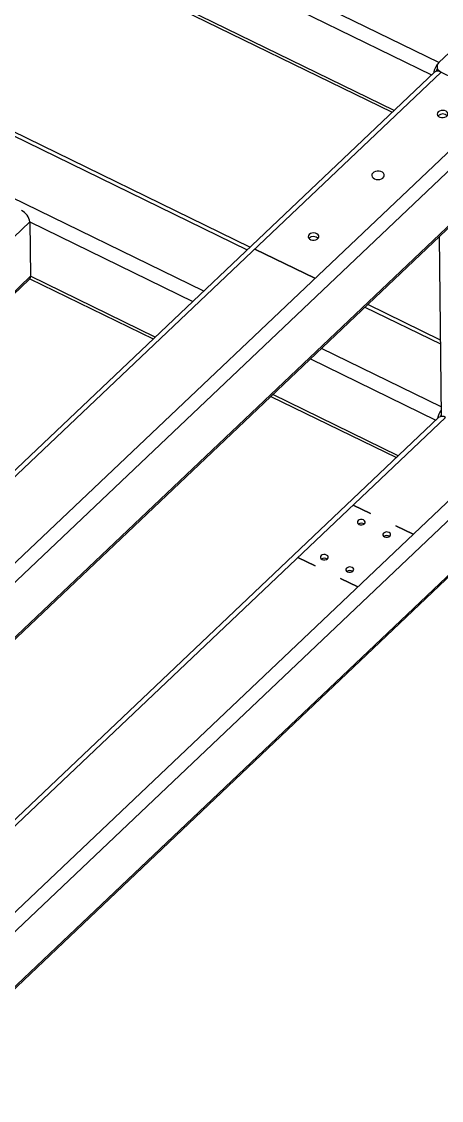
# Model space of a CAD drawing. Header units: millimetres. Extents: x 0 to 14850, y 0 to 10500.
# Drawn here: x 12231 to 13344, y 3514 to 6370 of the extents above; entities that cross this region are included whole.
import ezdxf

# ---------------------------------------------------------------- set-up
doc = ezdxf.new("R2010")
doc.units = ezdxf.units.MM
doc.header["$LTSCALE"] = 50

msp = doc.modelspace()

# ---------------------------------------------------------------- linework, layer by layer
for p, q in [((13337, 6261.8), (10891.5, 7454.3)), ((10959.7, 7379.2), (13317.6, 6229.4)), ((10960.1, 7228.8), (13213, 6130.2)), ((13218, 6135), (10961.5, 7235.3)), ((11101.7, 6608.8), (12829.3, 5766.4)), ((12836.4, 5773.2), (11106.5, 6616.8)), ((12713.9, 5657), (10986.4, 6499.4)), ((13452.4, 6371.2), (13337, 6261.8)), ((13324.8, 6236.3), (10199.6, 3273.3)), ((10214, 3269.9), (13342.9, 6236.4)), ((13331.9, 6250.9), (13332.1, 6239.1)), ((13342.9, 6236.4), (13502.2, 6158.8)), ((13502.2, 6158.8), (10373.2, 3192.3)), ((10395.1, 3162.3), (13524, 6128.7)), ((13335.4, 6121.6), (13334.6, 6120.7)), ((10393.6, 3009.6), (13522.5, 5976.1)), ((13525.8, 5984.9), (10396.8, 3018.4)), ((10767, 4430.9), (12253.1, 5839.9)), ((12253.1, 5839.9), (12254.9, 5696.1)), ((12253.1, 5839.9), (12684.7, 5629.4)), ((13337.4, 5800.6), (13343.3, 5325)), ((12993.2, 5797.1), (12992.4, 5796.3)), ((13008.1, 5690.8), (12849.5, 5768.1)), ((12849.5, 5768.1), (12849.5, 5768.1)), ((12849.5, 5768.1), (13008.1, 5690.8)), ((12849.5, 5768.1), (12849.5, 5768.1)), ((12254.9, 5696.1), (10868.3, 4381.5)), ((10872.3, 4379.6), (12251.6, 5687.3)), ((12253.4, 5689.6), (12580.2, 5530.3)), ((12585.2, 5535), (12254.9, 5696.1)), ((13008.1, 5690.8), (13008.1, 5690.8)), ((13141, 5614.4), (13340.9, 5516.9)), ((13340.8, 5527.3), (13148.2, 5621.2)), ((13343, 5350.3), (13025.7, 5505)), ((12996.5, 5477.4), (13328.8, 5315.3)), ((12891.9, 5378.2), (13224.2, 5216.2)), ((13229.2, 5221), (12896.9, 5383)), ((13336, 5322.2), (10392.2, 2531.2)), ((10392.4, 2514.4), (13354.2, 5322.4)), ((13513.4, 5244.7), (10395.2, 2288.4)), ((10406.3, 2248.2), (13535.2, 5214.7)), ((13110.1, 5090.5), (13110, 5090.4)), ((13110, 5090.4), (13155.6, 5068.2)), ((13155.6, 5068.2), (13110.1, 5090.5)), ((13110.1, 5090.4), (13110.1, 5090.5)), ((10404.8, 2095.6), (13533.8, 5062)), ((13537, 5070.9), (10408.1, 2104.4)), ((13155.6, 5068.2), (13155.6, 5068.2)), ((13223.1, 5035.4), (13223, 5035.3)), ((13223, 5035.3), (13268.6, 5013.1)), ((13268.6, 5013.1), (13223.1, 5035.4)), ((13223.1, 5035.3), (13223.1, 5035.4)), ((13268.6, 5013.1), (13268.6, 5013.1)), ((13008.9, 4929.2), (12963.4, 4951.4)), ((12963.4, 4951.4), (12963.4, 4951.4)), ((12963.4, 4951.4), (13008.9, 4929.2)), ((12963.4, 4951.4), (12963.4, 4951.4)), ((13008.9, 4929.2), (13008.9, 4929.2)), ((13122, 4874.1), (13076.4, 4896.3)), ((13076.4, 4896.3), (13076.4, 4896.3)), ((13076.4, 4896.3), (13121.9, 4874.1)), ((13076.4, 4896.3), (13076.4, 4896.3)), ((13121.9, 4874.1), (13122, 4874.1))]:
    msp.add_line(p, q)
at = {"flags": 128}
for points in [[(13337, 6261.8), (13334.3, 6258.7), (13332.6, 6255.3), (13331.9, 6251.8), (13332.2, 6248.2), (13333.6, 6244.8), (13335.9, 6241.6), (13339, 6238.8), (13342.9, 6236.4)], [(13335.3, 6131.3), (13333.2, 6128.5), (13332.6, 6125.3), (13333.6, 6122.2), (13335.9, 6119.5), (13339.4, 6117.4), (13343.8, 6116.3), (13348.4, 6116.2), (13352.9, 6117.1), (13356.7, 6118.9), (13359.5, 6121.5), (13360.8, 6124.6), (13360.7, 6127.7), (13359, 6130.7), (13356, 6133.1), (13352, 6134.7), (13347.5, 6135.4), (13342.8, 6135), (13338.6, 6133.6), (13335.3, 6131.3)], [(13165.9, 5954.2), (13170.3, 5952.7), (13175.2, 5952.1), (13180.1, 5952.6), (13184.7, 5954), (13188.4, 5956.3), (13191, 5959.2), (13192.2, 5962.4), (13192, 5965.8), (13190.3, 5969), (13187.3, 5971.7), (13183.3, 5973.7), (13178.6, 5974.7), (13173.7, 5974.8), (13168.9, 5973.8), (13164.7, 5972), (13161.5, 5969.4), (13159.5, 5966.2), (13159, 5962.9), (13160, 5959.6), (13162.3, 5956.6), (13165.9, 5954.2)], [(12993.1, 5806.9), (12991, 5804), (12990.4, 5800.9), (12991.3, 5797.7), (12993.7, 5795), (12997.2, 5793), (13001.6, 5791.8), (13006.2, 5791.7), (13010.7, 5792.6), (13014.5, 5794.5), (13017.2, 5797.1), (13018.6, 5800.1), (13018.4, 5803.3), (13016.8, 5806.2), (13013.8, 5808.7), (13009.8, 5810.3), (13005.2, 5810.9), (13000.6, 5810.5), (12996.4, 5809.1), (12993.1, 5806.9)], [(13122.7, 5049.2), (13121, 5046.6), (13120.9, 5043.9), (13122.3, 5041.3), (13125, 5039.3), (13128.7, 5038.1), (13132.8, 5038.1), (13136.6, 5039), (13139.6, 5040.9), (13141.3, 5043.5), (13141.4, 5046.2), (13140, 5048.8), (13137.3, 5050.9), (13133.6, 5052), (13129.5, 5052.1), (13125.7, 5051.1), (13122.7, 5049.2)], [(13190.2, 5016.3), (13188.5, 5013.7), (13188.3, 5011), (13189.8, 5008.4), (13192.5, 5006.4), (13196.2, 5005.2), (13200.3, 5005.1), (13204.1, 5006.1), (13207.1, 5008), (13208.8, 5010.6), (13208.9, 5013.3), (13207.5, 5015.9), (13204.7, 5017.9), (13201, 5019.1), (13197, 5019.2), (13193.2, 5018.2), (13190.2, 5016.3)], [(13024.9, 4956.5), (13023.2, 4953.9), (13023.1, 4951.2), (13024.5, 4948.6), (13027.3, 4946.6), (13030.9, 4945.4), (13035, 4945.4), (13038.8, 4946.3), (13041.8, 4948.2), (13043.5, 4950.8), (13043.7, 4953.5), (13042.2, 4956.1), (13039.5, 4958.2), (13035.8, 4959.3), (13031.7, 4959.4), (13027.9, 4958.4), (13024.9, 4956.5)], [(13092.4, 4923.6), (13090.7, 4921), (13090.6, 4918.3), (13092, 4915.7), (13094.7, 4913.7), (13098.4, 4912.5), (13102.5, 4912.4), (13106.3, 4913.4), (13109.3, 4915.3), (13111, 4917.9), (13111.1, 4920.6), (13109.7, 4923.2), (13107, 4925.2), (13103.3, 4926.4), (13099.2, 4926.5), (13095.4, 4925.5), (13092.4, 4923.6)]]:
    msp.add_lwpolyline(points, dxfattribs=at)
for centre, radius, start, end in [((13376.3, 6223.1), 55.2, 135.4812, 168.8278), ((13334, 6223.5), 15.7, 55.2656, 125.6687), ((13357, 6232.5), 27.8, 153.8462, 166.8606), ((13346.9, 6108.2), 17.6, 46.5508, 130.6916), ((12214.9, 5835.1), 38.5, 7.2183, 64.8203), ((13004.7, 5783.7), 17.6, 46.5508, 130.6916), ((12243.3, 5695.3), 11.6, 315.8224, 3.7663), ((13389.2, 5308.4), 57, 144.1316, 168.5249), ((13345.2, 5309.5), 15.7, 55.2656, 125.6687), ((13368.2, 5318.4), 27.8, 153.8462, 166.8606), ((13131.3, 5028.9), 13.6, 56.8225, 124.5836), ((13198.8, 4996), 13.6, 56.8225, 124.5836), ((13033.6, 4936.2), 13.6, 56.8225, 124.5836), ((13101, 4903.3), 13.6, 56.8225, 124.5836)]:
    msp.add_arc(centre, radius, start, end)

doc.saveas('drawing.dxf')
